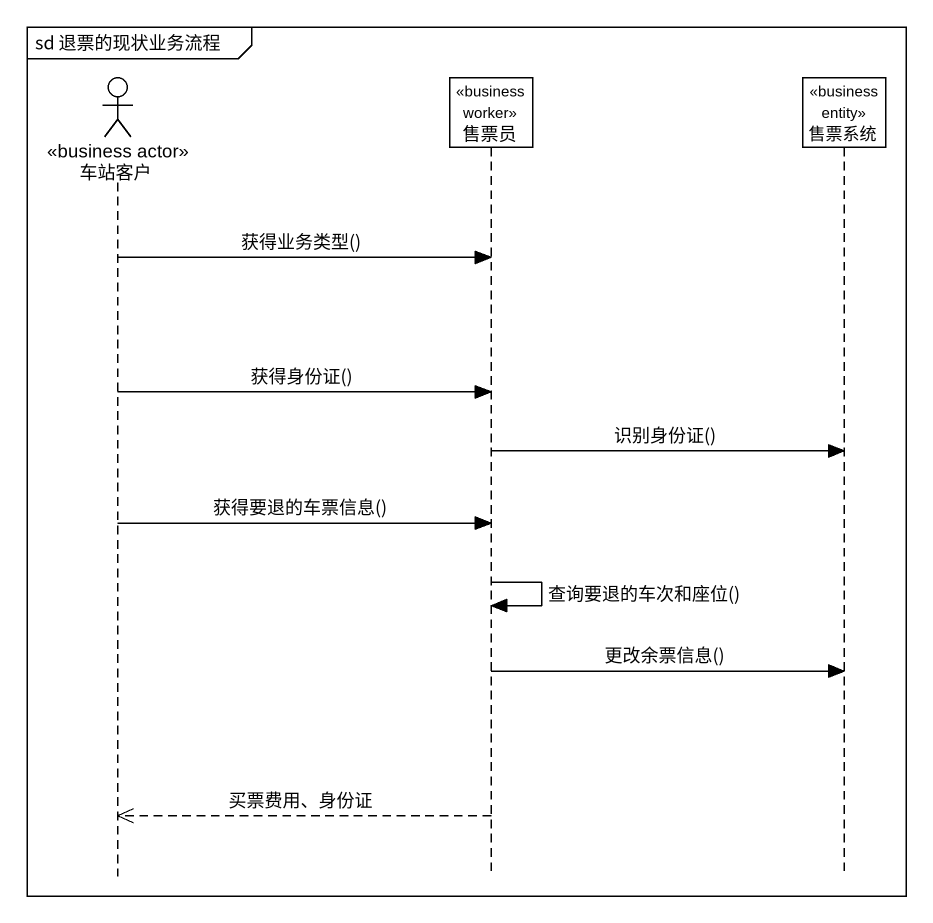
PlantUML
@startuml
mainframe sd 退票的现状业务流程
hide footbox
actor 车站客户 <<business actor>>
participant 售票员 <<business worker>>
participant 售票系统 <<business entity>>

车站客户 -> 售票员 : 获得业务类型()
车站客户 -> 售票员 : 获得身份证()
售票员 -> 售票系统 : 识别身份证()
车站客户 -> 售票员 : 获得要退的车票信息()
售票员 -> 售票员 : 查询要退的车次和座位()
售票员 -> 售票系统 : 更改余票信息()
售票员 -->> 车站客户 : 买票费用、身份证
@enduml
